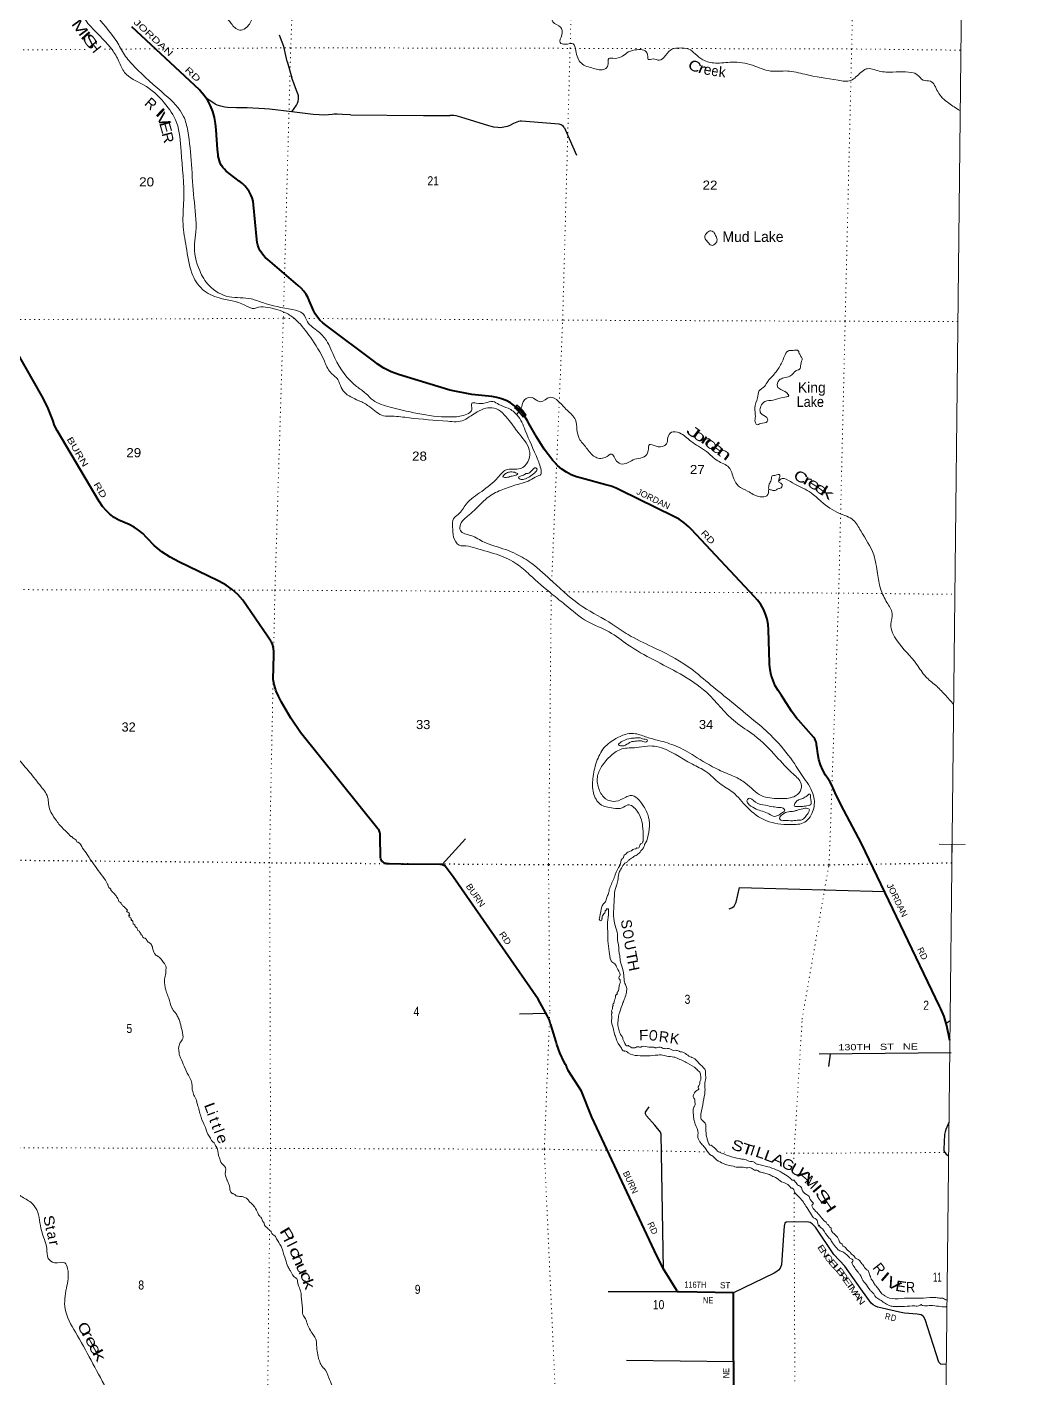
# Model space of a CAD drawing. Header units: feet. Extents: x -493433 to -244333, y 184684 to 373072.
# Drawn here: x -263888 to -244583, y 220608 to 246588 of the extents above; entities that cross this region are included whole.
import ezdxf
from ezdxf.enums import TextEntityAlignment as Align

# ---------------------------------------------------------------- set-up
doc = ezdxf.new("R2010")
doc.units = ezdxf.units.FT
doc.header["$LTSCALE"] = 60
doc.linetypes.add('DOTTED', pattern=[1.5, 0.3, -1.2])
for name, color, linetype, lineweight in [('26', 7, 'Continuous', 40), ('27', 7, 'Continuous', 13), ('29', 7, 'Continuous', 25), ('30', 7, 'Continuous', 13), ('39', 7, 'Continuous', 13), ('4', 7, 'Continuous', 13), ('41', 7, 'Continuous', 13), ('6', 7, 'DOTTED', 25), ('61', 7, 'Continuous', 13), ('7', 7, 'DOTTED', 13)]:
    doc.layers.add(name, color=color, linetype=linetype, lineweight=lineweight)

msp = doc.modelspace()

# ---------------------------------------------------------------- linework, layer by layer
at = {"layer": '26'}
msp.add_line((-255398.61, 229850.59), (-255398.6, 229850.59), dxfattribs=at)
for points in [[(-254492.89, 239288.87), (-254514.38, 239305.7), (-254592.6, 239358.86), (-254675.94, 239403.55), (-254763.5, 239439.29), (-254854.31, 239465.67), (-254947.39, 239482.42), (-255338.12, 239520.36), (-255761.17, 239604.71), (-256746.26, 239904.25), (-256888.84, 239959.54), (-257024.87, 240029.42), (-257152.84, 240113.14), (-257199.06, 240148.38), (-258143.58, 240855.5), (-258202.74, 240901.36), (-258256.78, 240953.14), (-258305.12, 241010.29), (-258347.21, 241072.18), (-258382.61, 241138.13), (-258401.54, 241182.07), (-258461.96, 241329.51), (-258483.96, 241378.65), (-258521.27, 241445.29), (-258565.34, 241507.67), (-258615.69, 241565.11), (-258671.76, 241616.96), (-259258.73, 242115.59), (-259302.11, 242152.04), (-259341.44, 242192.83), (-259376.29, 242237.5), (-259406.28, 242285.57), (-259431.09, 242336.51), (-259450.43, 242389.77), (-259464.1, 242444.75), (-259471.94, 242500.87), (-259472.21, 242504.04), (-259530.92, 243170.1), (-259542.23, 243236.18), (-259560.38, 243300.71), (-259585.18, 243362.99), (-259616.35, 243422.33), (-259653.56, 243478.1), (-259696.39, 243529.66), (-259744.37, 243576.47), (-259796.99, 243618.01), (-259808.3, 243625.83), (-260057.96, 243818.77), (-260092.16, 243851.88), (-260122.72, 243888.39), (-260149.29, 243927.89), (-260171.59, 243969.95), (-260189.36, 244014.11), (-260202.43, 244059.88), (-260210.64, 244106.77), (-260213.28, 244136.8), (-260224.13, 244230.8), (-260253.6, 244612.22), (-260261.79, 244730.23), (-260282.27, 244846.74), (-260314.82, 244960.46), (-260359.07, 245070.17), (-260414.55, 245174.64), (-260480.65, 245272.74), (-260556.64, 245363.4), (-260573.41, 245381.02), (-261871.11, 246588.94)], [(-257097.58, 230993.1), (-257099.42, 231045.93), (-257100.29, 231070.86), (-257104.89, 231095.93), (-257110.77, 231115.46), (-257118.93, 231134.92), (-257129.08, 231153.42), (-257141.11, 231170.76), (-258627.38, 233018.91), (-258814.31, 233293.99), (-258994.64, 233607.03), (-259055.86, 233719.63), (-259094.7, 233813.25), (-259105.07, 233838.29), (-259112.68, 233863.25), (-259137.73, 233945.37), (-259156.79, 234040.13), (-259142.57, 234512.5), (-259141.82, 234537.51), (-259141.67, 234562.5), (-259141.55, 234584), (-259146.14, 234630.26), (-259155.54, 234675.8), (-259169.65, 234720.1), (-259188.31, 234762.68), (-259197.1, 234779.3), (-259263.53, 234875.89), (-259738.5, 235566.57), (-259835.81, 235673.76), (-259943.79, 235770.18), (-260061.26, 235854.79), (-260186.92, 235926.65), (-260212.38, 235939.16), (-260968.8, 236305.4), (-261138.6, 236392.86), (-261298.34, 236497.59), (-261446.25, 236618.44), (-261453.09, 236624.69), (-261562.96, 236744.31), (-261588.27, 236773.82), (-261662, 236848.25), (-261743.1, 236914.57), (-261830.7, 236972.05), (-261923.82, 237020.05), (-262122.49, 237103), (-262211.18, 237157.11), (-262293.73, 237220.2), (-262369.24, 237291.57), (-262436.86, 237370.44), (-262495.88, 237455.95), (-262501.37, 237464.97), (-263309.14, 238828.71), (-263310.61, 238831.31), (-263357.81, 238926.63), (-263394.79, 239026.35), (-263415.69, 239088.91), (-263492.08, 239281.05), (-263600.82, 239496.81), (-264081.84, 240339.45)], [(-247845.04, 230888.59), (-248180.98, 231529.24), (-248326.8, 231812.95), (-248386.46, 231948.72), (-248390.91, 231961.02), (-248417.32, 232021.8), (-248449.94, 232079.49), (-248488.41, 232133.45), (-248533.33, 232199.59), (-248586.73, 232295.87), (-248629.76, 232397.2), (-248661.97, 232502.48), (-248683, 232610.55), (-248697.33, 232714.28), (-248704.45, 232784.15), (-248707.04, 232809.12), (-248712.22, 232833.67), (-248719.94, 232857.55), (-248730.12, 232880.49), (-248742.64, 232902.24), (-248757.36, 232922.57), (-248757.98, 232923.33), (-249051.69, 233255.23), (-249083.86, 233293.46), (-249185.33, 233432.08), (-249380.21, 233734.34), (-249445.42, 233827.95), (-249499.32, 233921.58), (-249543.13, 234020.33), (-249576.38, 234123.12), (-249598.7, 234228.82), (-249609.86, 234336.27), (-249610.83, 234361.26), (-249627.63, 234997.34), (-249637.42, 235099.37), (-249657.82, 235199.82), (-249688.6, 235297.59), (-249729.44, 235391.6), (-249779.88, 235480.82), (-249839.37, 235564.29), (-249896.6, 235630.05), (-251111.59, 236927.14), (-251162.97, 236978.82), (-251252.84, 237055.06), (-251350.18, 237121.5), (-251453.94, 237177.39), (-252481.82, 237683.57), (-252558.4, 237721.35), (-252657.36, 237759.01), (-252759.72, 237786.12), (-253223.41, 237909), (-253325.35, 237938.12), (-253423.68, 237977.73), (-253517.33, 238027.41), (-253605.28, 238086.6), (-253686.56, 238154.66), (-253760.28, 238230.85), (-253777.37, 238250.99), (-253944.21, 238469.2), (-254090.84, 238708.79), (-254237.54, 238966.3), (-254251.73, 238991.21), (-254267.63, 239016.3), (-254319.83, 239102.74), (-254362.44, 239159.77), (-254400.63, 239205.17), (-254432.17, 239239.5), (-254492.89, 239288.87)], [(-250290.79, 217028.83), (-250303.14, 222243.76), (-251356.65, 222262.72), (-251377.67, 222263.1), (-251393.28, 222288.17), (-251656.12, 222710.44), (-251823.72, 223052.96), (-253029.36, 225624.02), (-253225.32, 226121.75), (-253479.52, 226522.67), (-253481.69, 226527.42), (-253493.04, 226552.21), (-253505.14, 226577.42), (-253510.8, 226589.2), (-253523.47, 226615.6), (-253536.69, 226639.2), (-253561.52, 226683.54), (-253644.26, 226860.99), (-253698.94, 227019.81), (-253708.29, 227044.81), (-253716.35, 227069.81), (-253818.67, 227407.87), (-253826.19, 227432.69), (-253833.41, 227457.87), (-253843.57, 227491), (-253853.56, 227514.47), (-253864.19, 227539.43), (-253877.87, 227564.47), (-254057.39, 227892.91), (-255694.32, 230246.03), (-255828.18, 230422.34), (-255847.18, 230447.36), (-255872.16, 230464.87), (-255885.76, 230471.75), (-255900.89, 230477.5), (-255916.53, 230481.63), (-255932.52, 230484.11), (-255948.68, 230484.9), (-256697.05, 230487.63), (-256921.91, 230493.04), (-256946.91, 230493.64), (-256971.91, 230496.23), (-256976.02, 230496.72), (-256990.69, 230500.07), (-257004.93, 230504.93), (-257018.58, 230511.25), (-257031.5, 230518.96), (-257043.53, 230527.98), (-257054.56, 230538.21), (-257064.46, 230549.54), (-257073.13, 230561.84), (-257080.45, 230574.98), (-257086.37, 230588.81), (-257087.65, 230592.95), (-257093.71, 230617.91), (-257093.96, 230642.95), (-257097.58, 230993.1)], [(-246142.46, 227096.95), (-246198.3, 227379.31), (-246254.3, 227560.39), (-246318.21, 227709.61), (-246328.88, 227734.53), (-246340.94, 227759.61), (-247845.04, 230888.59)]]:
    msp.add_lwpolyline(points, dxfattribs=at)
at = {"layer": '29'}
for p, q in [((-258886.71, 245925.27), (-258796.16, 245608.48)), ((-255908.11, 230480.32), (-255458.32, 230974.32)), ((-253905.11, 227614.31), (-254420.93, 227606.11)), ((-246138.44, 227475.56), (-246212.09, 227423.89)), ((-246117.82, 226862.14), (-248656.61, 226833.04)), ((-248444.86, 226835.47), (-248479.29, 226596.02)), ((-251356.65, 222262.72), (-252711.06, 222267.61)), ((-250300, 220918.69), (-252360.21, 220944.69))]:
    msp.add_line(p, q, dxfattribs=at)
for points in [[(-258886.71, 245925.27), (-258952.64, 246214.24), (-258980.82, 246298.83), (-259035.02, 246433.31)], [(-258793.15, 244959.25), (-258706.59, 245087.44), (-258686, 245123.23), (-258672.99, 245162.27), (-258668.65, 245203.48), (-258670.82, 245263.13), (-258679.49, 245301.09), (-258705.51, 245366.16), (-258796.16, 245608.48)], [(-258793.15, 244959.25), (-259225.79, 245010.43), (-259323.35, 245014.77), (-259652.86, 245036.46), (-259730.9, 245036.46), (-259860.97, 245034.29), (-260032.23, 245038.63), (-260086.43, 245047.3), (-260160.14, 245064.66), (-260231.67, 245086.35), (-260270.7, 245103.7), (-260450.63, 245229.5)], [(-257670.94, 244899.81), (-257818.86, 244908.5), (-257922.92, 244912.84), (-257979.28, 244910.67), (-258020.47, 244904.16), (-258161.38, 244895.48), (-258267.61, 244897.65), (-258384.67, 244906.33), (-258793.15, 244959.25)], [(-257670.94, 244899.81), (-256262.21, 244889.32), (-255755.43, 244888.93)], [(-253554.04, 244648.48), (-253575.3, 244677.51), (-253598.07, 244695.95), (-253618.66, 244707.88), (-253658.77, 244719.81), (-254382.83, 244780.54), (-254405.59, 244780.54), (-254437.02, 244771.87), (-254536.74, 244730.66), (-254619.13, 244689.44), (-254658.14, 244674.26), (-254716.68, 244660.16), (-254786.05, 244652.57), (-254838.08, 244653.65), (-254909.61, 244663.42), (-255009.34, 244689.45), (-255549.13, 244856.46), (-255635.84, 244880.32), (-255678.12, 244885.73), (-255755.43, 244888.93)], [(-253554.04, 244648.48), (-253531.46, 244603.53), (-253322.11, 244125.46)], [(-250385.84, 229626.87), (-250337.56, 229650.71), (-250288.02, 229679.79), (-250250.64, 229761.39), (-250185.73, 230039.22), (-247399.73, 229962.21)], [(-251650.9, 222702.05), (-251692.76, 225294.81), (-251705.52, 225333.48), (-251816.28, 225468.01), (-251973.3, 225648.68), (-251993.03, 225686.13), (-251993.03, 225721.7), (-251928.12, 225822.31)], [(-246160.68, 225519.36), (-246220.67, 225385.71), (-246236.47, 225340.26), (-246245.08, 225292.79), (-246260.18, 225010.2), (-246256.23, 224974.63), (-246241.91, 224942.16), (-246214.74, 224909.41), (-246166.96, 224878.71)], [(-246209.16, 220865.1), (-246319.18, 220874.7), (-246354.98, 220915.16), (-246617.68, 221734.14), (-246647.35, 221788.72), (-246667.11, 221804.53), (-246694.77, 221820.34), (-246770.29, 221832.16), (-247014.8, 221855.91), (-247110.74, 221870.75), (-247528.42, 221966.59), (-247575.83, 221986.36), (-247620.7, 222012.58), (-247658.8, 222045.65), (-247855.58, 222324.65), (-248161.97, 222758.6), (-248371.24, 222981.35), (-248728.13, 223507.79), (-248792.74, 223575.35), (-248828.3, 223599.07), (-248892.77, 223609.79), (-249291.06, 223605.74), (-249318.22, 223583.26), (-249330.7, 223526.9), (-249341.84, 223353.44), (-249383.05, 222784.63), (-249409.09, 222717.61), (-249436.75, 222682.03), (-249468.35, 222658.32), (-249524.35, 222622.61), (-250303.14, 222243.76)]]:
    msp.add_lwpolyline(points, dxfattribs=at)
at = {"layer": '39'}
msp.add_line((-254471.73, 239135.19), (-254391.87, 239251.81), dxfattribs=at)
for points in [[(-254075.81, 254414.61), (-254080.83, 254240.78), (-254170.11, 254166.4), (-254372.1, 254159.27), (-254521.65, 254139.76), (-254584.73, 254055.15), (-254551.43, 253873.06), (-254586.69, 253709.48), (-254741.02, 253558.59), (-254953.82, 253426.17), (-255193.23, 253229.19), (-255437.19, 252941.26), (-255602.09, 252707.54), (-255611.05, 252551.93), (-255603.62, 252436.66), (-255692.72, 252394.63), (-255951.96, 252262.43), (-256181.25, 252069.45), (-256446.3, 251981.75), (-256623.78, 252023.02), (-256682.09, 252067.77), (-256781.32, 252019.72), (-256911.34, 251882.87), (-256956.73, 251713.27), (-256999.7, 251614.42), (-257165.53, 251572.75), (-257531.6, 251477.44), (-258029.5, 251281.68), (-258315.39, 251078.86), (-258413.19, 250925.68), (-258371.95, 250719.29), (-258062.75, 250400.45), (-257811.19, 250245.62), (-257714.5, 250200.69), (-257667.04, 250022.57), (-257702.73, 249782.18), (-257914.16, 249534.53), (-258016.28, 249330.83), (-257968.78, 249160.8), (-258008.04, 249003.31), (-258172.33, 248876.72), (-258423.4, 248760.66), (-258750.87, 248705.6), (-258842.28, 248611.02), (-258918.7, 248310.17), (-258940.88, 247958.53), (-258835.85, 247604.26), (-258585.4, 247253.35), (-258540, 247067.16), (-258599.72, 246863.27), (-258773.69, 246811.53), (-258926.88, 246862.79), (-259063.38, 247008.98), (-259188.06, 247102.56), (-259347.96, 247038.63), (-259463.57, 246950.22), (-259551.43, 246768.7), (-259663.55, 246583.25), (-259772.91, 246529.18), (-259871.69, 246559.97), (-260008.13, 246716.27), (-260164.94, 246842.35), (-260467.31, 247298.62), (-260831.44, 247902.76), (-260911.73, 247990.06), (-261041.12, 247964.39), (-261196.22, 248035.88), (-261344.64, 248216.5), (-261829.37, 248922.28), (-262088.8, 249113.53), (-262210.22, 249069.63), (-262366.37, 248953.12), (-262520.31, 248872.98), (-262649.2, 248936.26), (-262791.89, 249058.22), (-262789.1, 249195.67), (-262612.64, 249330.28), (-262338.52, 249593.81), (-262014.38, 249774.22), (-261971.2, 249911.48), (-262030.89, 250069.44), (-262250.13, 250226.14), (-262602.79, 250359.2), (-262751.7, 250452.9), (-262817.5, 250602.8), (-262928.63, 250949.01), (-262912.44, 251312.81), (-262842.81, 251484.31), (-262878.21, 251652.27), (-263086.9, 251889.77), (-263430.6, 252178.45), (-263545.63, 252193.14), (-263584.22, 252152.9), (-263562.68, 252033.52), (-263535.47, 251845.39), (-263552.23, 251738.33), (-263635.5, 251655.84)], [(-264288.88, 252632.46), (-264456.81, 252838.27), (-264577.8, 252869.17), (-264675.73, 252693.75), (-264846.39, 252512.62), (-264996.42, 252408.21), (-265236.49, 252451.79), (-265456.45, 252481.13), (-265595.93, 252457.53), (-266351.67, 252736.03), (-266902.43, 252833.64), (-267239.69, 252833.21), (-267424.34, 252678.42), (-267514.85, 252385.72), (-267513.71, 252230.06), (-267459.62, 252152.99), (-267336.15, 251845.13), (-267057.17, 251538.56), (-266890.75, 251327.54), (-266573.27, 251045.04), (-265986.9, 250456.03), (-265129.41, 249600.92), (-264394.24, 248900.02), (-263883.41, 248525.64), (-263336.79, 248050.02), (-263186.49, 247845.14), (-263010.65, 247512.78), (-262604.38, 246859.92), (-262163.21, 246307.98), (-262013.19, 246054.58), (-261822.63, 245825.25), (-261235.98, 245286.77), (-260876.87, 244866.62), (-260797.65, 244589.3), (-260679.76, 243294.95), (-260643.02, 242647.89), (-260668.57, 242415.53), (-260568.47, 241903.61), (-260388.34, 241615.7), (-260001.81, 241401.62), (-259575.94, 241359.18), (-259358.24, 241287.39), (-258781.42, 241153.27), (-258579.94, 241071.46), (-258493.97, 240917.42), (-258289.03, 240732.49), (-258132.47, 240561.94), (-257970.83, 240219.54), (-257549.79, 239677.8), (-257370.85, 239537.47), (-257234.24, 239411.49), (-256903.79, 239278.53), (-255697.2, 239090.9), (-255430.34, 239142.2), (-255334.9, 239234.74), (-255336.26, 239352), (-255249.4, 239355.63), (-255073.68, 239358.84), (-254932.16, 239386.48), (-254813.34, 239329.31), (-254636.04, 239255.7), (-254463.1, 239125.51), (-254309.26, 238831.66), (-254072.06, 238278.66), (-254000.77, 238029.67), (-254007.09, 237983.21), (-254045.57, 237963.17), (-254181.29, 237891.04), (-254488.87, 237781.31), (-254774.18, 237681.57), (-255039.57, 237533.23), (-255175.6, 237404.5), (-255417.18, 237181.25), (-255553.35, 237028.25), (-255554.05, 236904.94), (-255354.66, 236808.99), (-255098.91, 236680.42), (-254895.36, 236606.69), (-254480.22, 236453.11), (-254182.36, 236271.79), (-253776.43, 235916.11), (-253197.52, 235438.31), (-252633.95, 235104.12), (-252326.11, 234902.54), (-251866.99, 234667.89), (-251174.44, 234286.6), (-250786.45, 233973.45), (-250386.41, 233648.11), (-249956.25, 233292.32)], [(-257964.38, 249451.8), (-257677.63, 249577.89), (-257497.94, 249570.97), (-257305.65, 249648.91), (-257136.69, 249886.65), (-256913.91, 249998.81), (-256697.95, 249975.55), (-256344.3, 250018.35), (-256017.32, 249986.49), (-255770.17, 249767), (-255759.17, 249568.83), (-255806.52, 249409.36), (-255714.11, 249324.01), (-255520.59, 249260.43), (-255384.05, 249122.32), (-255282.51, 248865.11), (-255196.67, 248688.83), (-255084.53, 248520.51), (-255023.42, 248255.4), (-254872.8, 248107.12), (-254835.8, 247864.36), (-254746.39, 247641.61), (-254665.88, 247556.29), (-254507.68, 247319.02), (-254356.82, 247213.19), (-254208.23, 247062.89), (-254108.25, 246886.55), (-253936.77, 246855.41), (-253829.91, 246824.59), (-253776.15, 246688.89), (-253629.3, 246587.12), (-253601.86, 246439.42), (-253637.05, 246287.97), (-253540.3, 246255.17), (-253384.73, 246266.56), (-253337.02, 246132.92), (-253229.34, 245889.82), (-252995.64, 245791.69), (-252781.65, 245778.55), (-252718.64, 245849), (-252697.7, 245982.33), (-252620.93, 245986.01), (-252436.93, 246027.59), (-252325.4, 246107.93), (-252159.56, 246151.62), (-252028.35, 246140.89), (-251954.11, 246055.64), (-251946.55, 245964.63), (-251845.51, 245976.28), (-251734.6, 245947.46), (-251608.86, 246041.88), (-251478.9, 246166.6), (-251345.52, 246184.17), (-251163.87, 246165.11), (-251041.2, 246073.57), (-250890.39, 245957.63), (-250652.45, 245893.84), (-250333.27, 245912.55), (-249939.81, 245852.07), (-249591.07, 245741.26), (-249267.94, 245741.75), (-248933.06, 245679.53), (-248291.52, 245563.29), (-248045.15, 245562.13), (-247856.47, 245714.88), (-247753.11, 245781.1), (-247502.91, 245741.51), (-247236.45, 245722.06), (-246996.12, 245724.97), (-246770.24, 245671.34), (-246653.69, 245567.7), (-246518.5, 245546.84), (-246376.25, 245346.04), (-246165.46, 245124.7), (-245949.9, 244980.68)], [(-252040.77, 230935.58), (-252046.25, 231177.54), (-252155.45, 231507.57), (-252336.52, 231629.71), (-252443.88, 231571.59), (-252617.57, 231568.37), (-252865.55, 231642.32), (-252995.59, 231859.23), (-253008.17, 232136.24), (-252935.68, 232455.31), (-252788.73, 232729.54), (-252563.58, 232904.35), (-252349.02, 232992.29), (-252189.45, 232997.6), (-251967.68, 232929.84), (-251743.87, 232868.14), (-251407.23, 232759.41), (-251058.92, 232571.79), (-250587.88, 232302.72), (-250287.7, 232173.95), (-250070.32, 232045.56), (-249770.76, 231807.63), (-249421.71, 231751.4), (-249144.84, 231786.48), (-249021.07, 231889), (-249004.08, 232036.49), (-249150.48, 232219.12), (-249481.76, 232560.3), (-249903.56, 232966.6), (-250263.6, 233223.01), (-250825.83, 233793.72), (-251328.7, 234147.84), (-252333.26, 234708.5), (-252693.36, 234954.81), (-253110.26, 235154.89), (-253544.62, 235482.4), (-253787.87, 235677.62), (-254223.97, 236055.68), (-254467.17, 236261.01), (-254807.51, 236428.38), (-255259.1, 236565.95), (-255450.71, 236609.31), (-255575.84, 236622.03), (-255686.02, 236780.23), (-255705.12, 236974.39), (-255688.07, 237131.98), (-255598.75, 237214.45), (-255442.13, 237411.82), (-255145.9, 237657.05), (-254833.38, 237926.46), (-254677.07, 238069.25), (-254557.82, 238086.88), (-254392.16, 238098.23), (-254258.14, 238229), (-254222.8, 238406.73), (-254416.71, 238757.37), (-254617.17, 239021.11), (-254902.59, 239258.98), (-255068.21, 239255.72), (-255230.15, 239187.75), (-255349.72, 239113.52), (-255487.53, 239027.24), (-255798.65, 239006.47), (-256541.45, 239072.65), (-256868.44, 239102.49), (-257031.97, 239111.35), (-257295.55, 239282.4), (-257474.69, 239388.37), (-257760.59, 239541.33), (-257846.78, 239656.97), (-257910.55, 239806.86), (-258055.15, 239949.05), (-258171.06, 240165.9), (-258439.09, 240622.01), (-258703.84, 240944.69), (-258886.87, 241076.95), (-259255.76, 241195.94), (-259437.5, 241198.82), (-259516.39, 241174.93), (-259697.79, 241238.46), (-260195.81, 241378.27), (-260513.96, 241543.52), (-260720.2, 241855.81), (-260826.41, 242359.67), (-260888.54, 242800.66), (-260873.85, 243255.44), (-260927.09, 244197.73), (-261012.81, 244754.06), (-261248.98, 245131.18), (-261648.9, 245476.73), (-262011.08, 245712.93), (-262122.95, 245927.74), (-262252.95, 246152.75), (-262385.35, 246309.03), (-262556, 246487.73), (-262736.64, 246684.67), (-262918.46, 247031.21)], [(-250773.7, 242663.99), (-250838.7, 242597.58), (-250855.18, 242539.04), (-250801.1, 242459.94), (-250748.93, 242401.07), (-250706.6, 242386.72), (-250655.92, 242420.85), (-250621.3, 242471.22), (-250625.06, 242521.78), (-250656.93, 242598.75), (-250695.01, 242651.49), (-250737.34, 242665.84), (-250773.7, 242663.99)], [(-249086.22, 240375.73), (-249179.16, 240368.08), (-249247.85, 240362.34), (-249327.27, 240245.47), (-249427.38, 240041.76), (-249553.53, 239874.57), (-249642.96, 239773.92), (-249708.13, 239677.19), (-249813.65, 239586.72), (-249840.63, 239457.47), (-249896.26, 239263.66), (-249883.04, 239099.85), (-249887.68, 238994.76), (-249857.68, 238942.05), (-249780.82, 238963.93), (-249653.39, 238999.72), (-249647.03, 239052.25), (-249751.59, 239133.6), (-249793.62, 239200.51), (-249776.91, 239297.46), (-249701.7, 239384.04), (-249539.98, 239413.6), (-249357.93, 239465.3), (-249242.63, 239499.12), (-249286.72, 239559.97), (-249395.43, 239619.11), (-249459.74, 239676.02), (-249424.72, 239797.14), (-249333.61, 239839.17), (-249222.35, 239870.99), (-249145.24, 239937.33), (-249096.52, 239981.58), (-249031.76, 240005.53), (-249011.04, 240098.42), (-248986.16, 240213.53), (-249014.13, 240266.23), (-249044.07, 240329.04), (-249060.03, 240363.48), (-249086.22, 240375.73)], [(-254391.87, 239251.81), (-254385.57, 239264.63), (-254350.59, 239379.69), (-254206.7, 239469.98), (-254091.92, 239410.82), (-254019.38, 239382.17), (-253831.08, 239468.21), (-253671.98, 239390.64), (-253503.31, 239220.03), (-253342.8, 239033.3), (-253313.56, 238847.18), (-253270.11, 238675.14), (-253133.78, 238498.62), (-252975.21, 238326.04), (-252771.33, 238310.93), (-252645.76, 238375.03), (-252551.6, 238241.16), (-252444.89, 238184.06), (-252293.16, 238231.86), (-252167.65, 238285.85), (-252024.07, 238319.53), (-251944.65, 238436.41), (-251919.73, 238557.58), (-251790.65, 238528.67), (-251639.17, 238532), (-251594.52, 238570.2), (-251565.55, 238693.38), (-251498.34, 238794.14), (-251342.9, 238783.3), (-251123.68, 238624.58), (-250823.9, 238425.06), (-250606.81, 238246.14), (-250393.45, 238119.79), (-250295.73, 237901.01), (-250205.65, 237761.1), (-250032.51, 237665.27), (-249923.83, 237600.06), (-249744.37, 237550.7), (-249659.42, 237574.56), (-249626.41, 237697.72)], [(-254467.38, 238009.64), (-254568.23, 238032.35), (-254649.09, 238018.58), (-254722.07, 237968.39), (-254736.34, 237944.2), (-254677.88, 237925.73), (-254580.83, 237947.51), (-254483.76, 237971.31), (-254453.33, 237995.42), (-254467.38, 238009.64)], [(-254295.79, 237998.72), (-254360.62, 237962.64), (-254437.58, 237922.57), (-254403.42, 237892.09), (-254328.72, 237889.71), (-254225.44, 237939.76), (-254126.05, 238016.11), (-254081.25, 238082.61), (-254101.28, 238111.01), (-254220.94, 238020.6), (-254295.79, 237998.72)], [(-249626.41, 237697.72), (-249617.78, 237796.73), (-249576.92, 237879.42), (-249558.29, 237960.2), (-249505.75, 237966.01), (-249467.32, 237975.94), (-249422.86, 237981.79), (-249433.55, 237876.72), (-249433.76, 237840.34), (-249377.41, 237805.7), (-249389.97, 237726.92), (-249448.65, 237706.99), (-249505.37, 237674.91), (-249561.88, 237681.24), (-249626.41, 237697.72)], [(-249437.41, 237852.1), (-249368.76, 237906.74), (-249290.09, 237890.2), (-249127.03, 237798.46), (-248812.94, 237631.21), (-248622, 237468.59), (-248265.88, 237234.43), (-248002.05, 237105.83), (-247855.8, 236898.94), (-247607.98, 236438.88), (-247535.29, 236078.7), (-247474.36, 235783.27), (-247352.63, 235523.94), (-247252.87, 235309.19), (-247278.26, 235105.13), (-247158.9, 234785.16), (-246781.78, 234334.6), (-246605.43, 234093.21), (-246420.54, 233932.63), (-246237.8, 233749.83), (-246070.2, 233562.25)], [(-264528.13, 233065.93), (-264058.68, 232515.87), (-263840.01, 232258.11), (-263615.41, 231978.07), (-263483.43, 231747), (-263472.04, 231617.56), (-263356.31, 231370.39), (-263219.95, 231199.94), (-263079.63, 231062.69)], [(-249956.25, 233292.32), (-249644.74, 233024), (-249249.37, 232587.51), (-248944.94, 232139.31), (-248763.07, 231802.88), (-248770.67, 231530), (-248931.52, 231298.29), (-249212.5, 231249.07), (-249670.5, 231324.01), (-250042.64, 231584.52), (-250315.67, 231870.85), (-250573.19, 232043.89), (-250834.43, 232271.54), (-251094.16, 232410.23), (-251776.85, 232749.03), (-251958.55, 232759.99), (-252168.74, 232730.66), (-252447.57, 232705.7), (-252658.31, 232579.33), (-252839.25, 232365.9), (-252921.18, 232162.11), (-252888.19, 231925.44), (-252761.97, 231746.95), (-252566.36, 231697.51), (-252372.02, 231779.47), (-252291.07, 231809.41), (-252031.71, 231606.04), (-251938.01, 231391.31), (-251923.14, 231162.81), (-251970.52, 230934.71)], [(-252462.96, 232841.21), (-252319.24, 232901.18), (-252210.11, 232914.81), (-252121.22, 232920.46), (-252026.44, 232895.75), (-251959.95, 232869.16), (-251978.27, 232842.97), (-252073.1, 232859.59), (-252168.03, 232855.99), (-252283.24, 232838.34), (-252352.15, 232794.19), (-252473.49, 232764.44), (-252513.78, 232782.83), (-252462.96, 232841.21)], [(-249689.02, 231621.26), (-249543.77, 231594.3), (-249424.7, 231579.59), (-249348.04, 231565.07), (-249315.94, 231528.53), (-249362.66, 231480.24), (-249429.56, 231434.06), (-249510.49, 231408.16), (-249621.29, 231455.18), (-249867.15, 231547.31), (-249999.95, 231632.84), (-250043.97, 231705.82), (-250017.47, 231750.17), (-249882.54, 231682.82), (-249689.02, 231621.26)], [(-248971.36, 231751.3), (-248882.17, 231811.52), (-248831.53, 231837.56), (-248821.73, 231784.96), (-248812.12, 231700.01), (-248816.51, 231637.36), (-248865.08, 231619.4), (-248974.25, 231597.68), (-249081.28, 231598.18), (-249131.73, 231604.48), (-249113.17, 231673.13), (-249052.3, 231723.38), (-248971.36, 231751.3)], [(-249087.8, 231523), (-248972.42, 231553.74), (-248879.48, 231561.38), (-248849.28, 231545.07), (-248853.6, 231494.55), (-248914.65, 231411.96), (-248975.6, 231347.55), (-249048.37, 231335.77), (-249165.56, 231324.19), (-249333.17, 231327), (-249395.73, 231333.36), (-249415.72, 231369.85), (-249362.78, 231446.42), (-249245.36, 231498.42), (-249144.33, 231508.05), (-249087.8, 231523)], [(-265274.97, 231088.65), (-265231, 230644.95), (-265191, 230274.95), (-265218, 230089.95), (-265220, 229493.95), (-265306, 228909.95), (-265205, 228690.95), (-265149, 228465.95), (-265202, 228129.95), (-265421, 227959.95), (-265675, 227635.95), (-265701, 227282.95), (-265543, 227096.95), (-265196, 226786.95), (-265135, 226515.95), (-265020, 226400.95), (-264956, 226296.95), (-265009, 226087.95), (-265117, 225986.95), (-265107, 225875.95), (-265183, 225733.95), (-265206, 225572.95), (-265099, 225500.95), (-264993, 225349.95), (-264865, 225250.95), (-264751, 225224.95), (-264686, 225067.95), (-264599, 224717.95), (-264405, 224520.95), (-264202, 224422.95), (-264149, 224377.95), (-264127, 224257.95), (-264007, 224106.95), (-263811, 223980.95), (-263701, 223839.95), (-263611, 223440.95), (-263509, 223097.95), (-263480, 222907.95), (-263359, 222821.95), (-263159, 222819.95), (-263107, 222714.95), (-263131, 222331.95), (-263156, 221936.95), (-262955, 221485.95), (-262370, 220415.95), (-262059.64, 219755.99), (-261877, 219323.95), (-261764, 219249.95), (-261486, 219236.95), (-261406, 219138.95), (-261417, 218939.95), (-261306, 218731.95), (-261274, 218501.95), (-261215, 218213.95), (-261003, 218091.95), (-260899, 217912.95), (-260940, 217773.95), (-260975, 217566.95), (-260890, 217478.95), (-260786, 217498.95), (-260704, 217392.95), (-260558, 217343.95), (-260519, 217205.95), (-260556, 216994.95), (-260476, 216880.95), (-260221, 216664.95), (-259933, 216651.95), (-259661, 216647.95), (-259539, 216517.95), (-259363, 216414.95), (-259116, 216178.95), (-258939, 215890.95), (-258782, 215710.95), (-258698, 215564.95), (-258557, 215356.95), (-258412, 215275.95), (-258212, 215295.95), (-258053, 215218.95), (-258021, 214982.95), (-258012, 214772.95), (-258071, 214595.95), (-257978, 214440.95), (-257710, 214426.95), (-257609, 214467.95), (-257555, 214490.95), (-257337, 214843.95), (-257078, 214976.95), (-256775, 215148.95), (-256507, 215297.95), (-256127, 215355.95), (-255728, 215298.95), (-255480, 215191.95), (-255196.97, 215173.41)], [(-263079.63, 231062.69), (-263032.94, 231018.5), (-263016.81, 231014.48), (-263012.77, 231004.41), (-262952.25, 230960.11), (-262938.12, 230933.92), (-262913.91, 230911.77), (-262899.78, 230905.73), (-262819.05, 230796.95), (-262730.23, 230678.09), (-262681.77, 230593.47), (-262647.46, 230551.17), (-262548.55, 230404.1), (-262431.48, 230251), (-262338.61, 230101.91), (-262334.57, 230091.84), (-262300.23, 230027.35), (-262288.13, 230023.33), (-262274, 229991.1), (-262241.7, 229952.83), (-262177.12, 229878.29), (-262136.75, 229809.8), (-262112.51, 229761.43), (-262078.22, 229739.29), (-262072.15, 229715.1), (-262047.94, 229699), (-262037.85, 229676.84), (-262021.71, 229672.81), (-262007.59, 229652.67), (-261961.16, 229592.24), (-261973.24, 229582.15), (-261949.04, 229566.04), (-261922.79, 229521.72), (-261930.85, 229513.65), (-261908.66, 229503.59), (-261926.81, 229501.56), (-261908.67, 229505.6), (-261926.81, 229505.59), (-261914.68, 229469.31), (-261884.42, 229443.13), (-261890.45, 229431.03), (-261878.35, 229422.98), (-261870.29, 229422.99), (-261884.4, 229424.99), (-261880.35, 229400.81), (-261874.31, 229406.86), (-261854.13, 229390.75), (-261850.08, 229362.53), (-261825.85, 229326.27), (-261811.73, 229322.25), (-261815.75, 229312.17), (-261793.55, 229275.91), (-261779.43, 229263.82), (-261743.08, 229205.4), (-261726.95, 229199.36), (-261720.88, 229173.16), (-261702.72, 229159.07), (-261702.72, 229148.99), (-261694.65, 229148.99), (-261698.67, 229138.91), (-261676.48, 229120.79), (-261674.46, 229114.74), (-261632.08, 229068.42), (-261617.97, 229064.4), (-261573.56, 229005.97), (-261509.01, 228955.63), (-261472.65, 228875.04), (-261448.38, 228794.43), (-261416.08, 228746.08), (-261385.83, 228723.93), (-261371.71, 228717.89), (-261264.76, 228601.06), (-261230.44, 228550.7), (-261216.25, 228457.99), (-261220.26, 228433.8), (-261218.23, 228421.7), (-261240.29, 228304.78), (-261242.26, 228248.34), (-261238.14, 228153.6), (-261217.9, 228070.97), (-261185.56, 227968.2), (-261159.3, 227911.78), (-261106.71, 227726.38), (-261092.58, 227704.22), (-261021.94, 227611.56), (-260979.54, 227532.98), (-260933.04, 227397.97), (-260918.87, 227329.45), (-260888.48, 227164.18), (-260904.55, 227107.74), (-260930.73, 227073.45), (-260962.91, 227002.88), (-260972.94, 226936.35), (-260968.88, 226912.17), (-260960.74, 226829.53), (-260938.51, 226765.05), (-260863.77, 226603.85)], [(-252052.16, 230913.83), (-252060.21, 230893.68), (-252088.42, 230879.54), (-252102.5, 230851.32), (-252164.96, 230800.87), (-252171.01, 230804.9), (-252168.99, 230798.86), (-252241.53, 230772.6), (-252249.59, 230756.47), (-252291.9, 230736.28), (-252370.49, 230689.87), (-252420.82, 230621.3), (-252422.83, 230609.2), (-252442.98, 230593.06), (-252489.22, 230460), (-252497.28, 230447.89), (-252551.62, 230349.08), (-252575.77, 230286.59), (-252664.28, 230078.91), (-252684.4, 230030.51), (-252708.5, 229923.66), (-252738.68, 229849.06), (-252766.83, 229766.39), (-252819.19, 229705.88), (-252833.26, 229671.61), (-252875.44, 229478.08), (-252883.46, 229433.73), (-252879.41, 229413.57), (-252853.2, 229401.5), (-252837.08, 229415.61), (-252833.07, 229441.82), (-252831.06, 229451.9), (-252798.88, 229532.55), (-252770.69, 229576.92), (-252768.69, 229597.08), (-252754.59, 229601.12), (-252750.57, 229615.23), (-252750.56, 229603.14), (-252744.53, 229621.28), (-252732.44, 229633.38), (-252732.44, 229623.31), (-252730.43, 229631.37), (-252730.42, 229623.31), (-252716.31, 229627.35), (-252706.22, 229611.23), (-252708.2, 229568.9), (-252708.19, 229560.83), (-252724.16, 229375.38), (-252721.99, 229200.01), (-252717.79, 229012.56), (-252693.44, 228811.01), (-252654.98, 228631.65), (-252642.87, 228613.51), (-252604.54, 228585.32), (-252552.07, 228512.8), (-252527.83, 228464.43), (-252497.48, 228329.4), (-252503.52, 228323.35), (-252491.39, 228272.97), (-252483.32, 228266.93), (-252480.28, 228248.77)], [(-251970.52, 230934.71), (-252011.8, 230865.48), (-252033.93, 230805), (-252066.15, 230762.64), (-252136.63, 230686), (-252221.26, 230633.53), (-252303.86, 230577.03), (-252330.06, 230556.86), (-252340.12, 230536.69), (-252368.32, 230520.55), (-252444.86, 230437.85), (-252495.18, 230345.1), (-252509.25, 230306.79), (-252527.28, 230171.72), (-252555.42, 230072.94), (-252561.46, 230058.81), (-252595.52, 229820.94), (-252609.42, 229575.01), (-252611.37, 229492.37), (-252576.94, 229308.97), (-252536.48, 229139.68), (-252534.43, 229095.33), (-252524.23, 228964.32), (-252512.1, 228922), (-252507.98, 228815.18), (-252491.78, 228730.53), (-252477.55, 228603.56), (-252451.28, 228526.97), (-252414.85, 228349.62), (-252398.61, 228220.63), (-252390.52, 228192.42), (-252360.22, 228119.87), (-252362.16, 228027.15), (-252394.31, 227912.24), (-252430.52, 227819.49), (-252490.85, 227648.12), (-252502.92, 227615.85), (-252518.95, 227513.05), (-252526.91, 227388.07), (-252502.64, 227285.29), (-252458.21, 227188.57), (-252438.02, 227162.38), (-252429.93, 227122.08), (-252407.71, 227071.7), (-252329.03, 226997.17), (-252322.98, 227001.21), (-252314.91, 226989.12), (-252288.69, 226979.06), (-252278.6, 226966.97), (-252240.29, 226956.92), (-252195.94, 226958.97), (-252135.49, 226979.17), (-252109.27, 226967.09), (-252062.92, 226981.24), (-251929.86, 226969.23), (-251853.27, 226971.31), (-251812.94, 226963.27), (-251800.83, 226955.22), (-251766.57, 226963.3), (-251665.77, 226953.29), (-251627.46, 226941.23), (-251528.68, 226939.28), (-251476.25, 226911.09), (-251417.79, 226909.12), (-251351.25, 226891.03), (-251331.08, 226882.99), (-251302.86, 226878.97), (-251111.26, 226774.29), (-251095.13, 226770.26), (-251010.42, 226709.86), (-250935.76, 226627.26), (-250842.94, 226514.46), (-250840.85, 226427.79), (-250834.77, 226401.58), (-250854.84, 226286.68), (-250852.75, 226193.97), (-250850.71, 226163.73), (-250874.73, 225974.24), (-250916.87, 225744.44), (-250932.88, 225609.38), (-250926.81, 225583.17), (-250912.69, 225569.08), (-250902.6, 225559), (-250848.14, 225508.65), (-250833.97, 225444.16), (-250835.93, 225387.72), (-250819.7, 225250.67)], [(-252052.16, 230913.83), (-252046.63, 230922.81), (-252040.74, 230933.53), (-252040.77, 230935.58)], [(-252526.36, 228037.62), (-252510.78, 228077.23), (-252506.18, 228112.87), (-252499.2, 228146.14), (-252486.34, 228193.69), (-252479.32, 228219.84), (-252481.56, 228246.17)], [(-252526.36, 228037.62), (-252541.55, 228000.82), (-252535.5, 227996.79), (-252553.63, 227982.68), (-252573.75, 227944.36), (-252571.71, 227918.16), (-252593.85, 227869.76), (-252597.85, 227833.48), (-252624.01, 227779.04), (-252615.94, 227768.96), (-252628.01, 227750.82), (-252632.02, 227718.56), (-252636.03, 227692.36)], [(-252636.03, 227692.36), (-252646.06, 227643.97), (-252633.96, 227631.89), (-252644.04, 227621.8), (-252650.05, 227593.58), (-252641.94, 227535.13), (-252647.95, 227496.83), (-252617.58, 227341.65), (-252591.27, 227218.71), (-252560.97, 227138.11), (-252558.95, 227128.03), (-252460.01, 226948.71), (-252405.54, 226894.32), (-252393.45, 226896.35), (-252328.91, 226860.11), (-252147.43, 226807.83), (-251951.9, 226801.92), (-251760.4, 226818.19), (-251635.41, 226812.22), (-251587.03, 226798.15), (-251449.93, 226780.1), (-251387.42, 226757.97), (-251185.75, 226661.36), (-251018.34, 226552.63), (-251010.28, 226544.58), (-250953.78, 226486.16), (-250933.56, 226407.57), (-250933.51, 226345.09), (-250943.57, 226324.92), (-250955.6, 226252.34), (-250975.69, 226175.74), (-250969.65, 226173.73), (-250985.76, 226151.54), (-251015.97, 226131.36), (-251062.3, 226076.91), (-251076.37, 226034.57), (-251074.32, 226000.31), (-251046.06, 225947.92), (-251050.08, 225937.85), (-251037.95, 225891.49), (-251056.04, 225835.04), (-251064.1, 225818.91), (-251080.14, 225730.21), (-251074.04, 225669.75), (-251065.91, 225581.06), (-251037.61, 225490.38), (-250985.04, 225311.02), (-250984.96, 225212.27), (-250956.7, 225163.91), (-250920.36, 225109.51), (-250855.81, 225043.04), (-250827.55, 225002.75), (-250724.65, 224887.93), (-250698.42, 224873.84), (-250694.39, 224863.76), (-250686.32, 224857.72), (-250645.97, 224815.42), (-250531.01, 224746.97), (-250468.49, 224716.78), (-250303.16, 224678.6), (-250200.34, 224660.53), (-250174.14, 224664.58), (-250057.22, 224650.55), (-250000.77, 224652.6), (-249954.4, 224642.55), (-249881.8, 224604.31), (-249869.71, 224606.33), (-249805.17, 224574.13), (-249732.59, 224556.03), (-249724.52, 224552), (-249633.79, 224527.89), (-249545.06, 224485.62), (-249496.66, 224463.48), (-249377.66, 224382.94), (-249226.41, 224296.37), (-249184.04, 224256.08), (-249171.95, 224256.09), (-249127.53, 224181.54), (-249052.88, 224098.96), (-248911.62, 223913.61), (-248824.83, 223776.62), (-248732.01, 223671.86), (-248723.95, 223669.86), (-248657.33, 223538.89), (-248655.31, 223544.93), (-248643.19, 223520.76), (-248616.97, 223496.58), (-248503.97, 223347.51), (-248447.47, 223283.04), (-248399.02, 223204.47), (-248322.34, 223107.78), (-248277.96, 223065.48), (-248199.32, 223031.27), (-248130.74, 222980.92), (-248072.24, 222922.51), (-248056.1, 222906.4), (-248023.84, 222892.31)], [(-260863.77, 226603.85), (-260784.99, 226428.56), (-260710.21, 226221), (-260706.1, 226134.34), (-260698.02, 226114.19), (-260689.91, 226065.82), (-260667.7, 226025.52), (-260609.09, 225866.33), (-260546.4, 225640.64), (-260542.35, 225626.53), (-260459.52, 225425.02), (-260386.8, 225259.8), (-260358.53, 225219.52), (-260354.49, 225197.35), (-260273.77, 225106.7), (-260263.66, 225074.46), (-260241.46, 225042.23), (-260205.03, 224889.07), (-260172.69, 224798.39), (-260160.56, 224758.08), (-260069.76, 224655.36), (-260073.64, 224494.11), (-260045.36, 224425.6), (-260041.31, 224413.51), (-260011.02, 224349.04), (-259992.81, 224286.56), (-259982.67, 224214.01), (-259944.32, 224157.6), (-259922.14, 224151.57), (-259869.69, 224113.31), (-259778.98, 224099.28), (-259684.2, 224071.13), (-259653.95, 224055.03), (-259609.55, 223996.61), (-259559.11, 223952.3), (-259508.67, 223891.88), (-259452.12, 223781.06), (-259411.74, 223716.59), (-259393.6, 223702.49), (-259335.03, 223595.72), (-259328.98, 223589.68), (-259326.96, 223575.57), (-259252.28, 223474.84), (-259211.94, 223440.61), (-259203.87, 223438.6), (-259193.76, 223410.39), (-259119.11, 223337.88), (-259088.83, 223285.51), (-259004.04, 223140.45), (-258977.77, 223071.93), (-258919.14, 222886.55), (-258870.64, 222751.54), (-258832.27, 222681.03), (-258824.2, 222668.94), (-258723.29, 222533.97), (-258713.2, 222529.94), (-258686.94, 222461.44), (-258618.19, 222229.7), (-258616.14, 222181.32), (-258593.75, 221947.53), (-258583.56, 221826.61), (-258533.09, 221746.02), (-258512.88, 221687.59), (-258405.85, 221472), (-258325.07, 221308.8), (-258323.03, 221274.55), (-258280.43, 220982.32), (-258250.12, 220895.68), (-258191.58, 220803), (-258183.5, 220794.95), (-258082.56, 220613.62), (-258023.97, 220466.53), (-257963.4, 220353.71), (-257935.13, 220295.28), (-257793.87, 220134.14), (-257781.76, 220109.96), (-257717.16, 220005.21), (-257648.56, 219940.76), (-257531.55, 219823.94), (-257497.27, 219805.83), (-257378.29, 219753.52), (-257346.02, 219727.34), (-257293.55, 219664.9), (-257287.48, 219642.73), (-257255.19, 219594.38), (-257239, 219527.88), (-257234.95, 219499.67), (-257204.57, 219336.44), (-257178.28, 219251.8), (-257164.12, 219183.29), (-257109.58, 219060.38), (-257034.85, 218895.16), (-256992.46, 218824.64), (-256919.77, 218689.67), (-256885.48, 218659.45), (-256847.16, 218639.33)], [(-250819.7, 225250.67), (-250803.51, 225184.17), (-250728.84, 225081.42), (-250722.79, 225083.44), (-250710.68, 225061.28), (-250694.54, 225051.22), (-250613.85, 224972.66), (-250504.95, 224924.36), (-250392.03, 224878.08), (-250186.37, 224825.82), (-250168.23, 224821.8), (-250061.37, 224801.71), (-250008.94, 224777.56), (-249896.03, 224751.44), (-249889.98, 224743.37), (-249841.57, 224717.21), (-249643.99, 224670.99), (-249333.44, 224534.13), (-249216.45, 224447.54), (-249159.98, 224411.3), (-249147.88, 224411.31), (-249115.61, 224383.11), (-249053.06, 224310.6), (-249014.74, 224290.46), (-248988.51, 224252.18), (-248986.48, 224240.09), (-248899.71, 224133.32), (-248841.2, 224078.94), (-248837.16, 224060.8), (-248782.67, 223990.3), (-248766.52, 223964.11), (-248774.58, 223958.06), (-248673.63, 223764.62), (-248594.94, 223665.91), (-248536.43, 223613.54), (-248524.34, 223605.49), (-248492.04, 223557.14), (-248475.91, 223549.08), (-248447.65, 223506.78), (-248445.63, 223506.78), (-248451.68, 223506.78), (-248443.62, 223504.76), (-248423.42, 223456.4), (-248374.98, 223383.88), (-248306.39, 223313.38), (-248278.13, 223265.02), (-248235.74, 223194.5), (-248213.55, 223180.41), (-248209.5, 223162.28), (-248167.15, 223130.05), (-248106.61, 223059.55), (-248058.21, 223023.29), (-248050.13, 223007.18), (-247983.56, 222950.79), (-247975.49, 222934.67), (-247884.72, 222872.24), (-247862.53, 222842.03), (-247850.42, 222819.86), (-247818.14, 222791.67), (-247797.95, 222755.4), (-247713.24, 222672.28)], [(-248023.84, 222892.31), (-248003.65, 222870.15), (-248023.78, 222835.87), (-248025.79, 222827.81), (-248013.67, 222793.56), (-247890.56, 222620.3), (-247872.41, 222598.14), (-247815.87, 222481.27), (-247773.5, 222432.93), (-247678.64, 222297.94), (-247632.25, 222253.63), (-247604, 222225.43), (-247577.76, 222179.09), (-247511.2, 222126.73), (-247335.74, 222015.99), (-247273.23, 221991.85), (-247188.56, 221981.83), (-247055.52, 221983.93), (-247017.22, 221983.96), (-246817.67, 221992.15), (-246712.85, 222008.34), (-246688.68, 222020.45), (-246688.67, 222010.38)], [(-247653.33, 222510.74), (-247640.51, 222497.52), (-247600.14, 222422.96), (-247557.76, 222370.59), (-247464.93, 222245.68), (-247428.62, 222211.44), (-247422.57, 222209.43), (-247390.3, 222187.28), (-247200.78, 222132.98), (-246952.84, 222143.23), (-246648.46, 222145.44), (-246412.63, 222153.66), (-246317.87, 222143.65), (-246297.72, 222143.66), (-246232.04, 222114.62)], [(-246688.67, 222008.36), (-246660.44, 222000.32), (-246541.51, 222000.4), (-246255.25, 221976.4), (-246198.92, 221975.03)], [(-246232.04, 222114.62), (-246227.14, 222113.47), (-246203.17, 222113.03), (-246197.35, 222113.68)]]:
    msp.add_spline(points, degree=3, dxfattribs=at)
at = {"layer": '4'}
for p, q in [((-246098.37, 231119.36), (-246103.52, 230619.39)), ((-245850.96, 230866.79), (-246350.93, 230871.95))]:
    msp.add_line(p, q, dxfattribs=at)
msp.add_lwpolyline([(-489136.84, 372822.34), (-458570.27, 372170.54), (-428002.84, 371560.78), (-397434.59, 370993.07), (-366865.58, 370467.41), (-336295.9, 369983.8), (-305725.57, 369542.24), (-275154.66, 369142.74), (-244583.22, 368785.28), (-246606.46, 184933.95), (-277430.78, 185294.37), (-308254.58, 185697.19), (-339077.78, 186142.4), (-369900.35, 186630.01), (-400722.22, 187160.02), (-431543.33, 187732.42), (-462363.63, 188347.22), (-493183.05, 189004.41)], close=True, dxfattribs=at)
msp.add_lwpolyline([(-489136.84, 372822.34), (-458570.27, 372170.54), (-428002.84, 371560.78), (-397434.59, 370993.07), (-366865.58, 370467.41), (-336295.9, 369983.8), (-305725.57, 369542.24), (-275154.66, 369142.74), (-244583.22, 368785.28), (-246606.46, 184933.95), (-277430.78, 185294.37), (-308254.58, 185697.19), (-339077.78, 186142.4), (-369900.35, 186630.01), (-400722.22, 187160.02), (-431543.33, 187732.42), (-462363.63, 188347.22), (-493183.05, 189004.41)], close=True, dxfattribs=at)
at = {"layer": '41'}
msp.add_spline([(-247713.24, 222672.28), (-247699.59, 222643.88), (-247689.48, 222603.04), (-247670.5, 222560.01), (-247663.76, 222531.31), (-247653.33, 222510.74)], degree=3, dxfattribs=at)
at = {"layer": '6'}
for p, q in [((-253861.36, 230473.49), (-259230.46, 230511.49)), ((-252482.36, 230472.84), (-253857.8, 230473.51)), ((-248471.53, 230470.83), (-252417.4, 230472.81)), ((-246104.92, 230508.4), (-248468.49, 230471.18))]:
    msp.add_line(p, q, dxfattribs=at)
msp.add_lwpolyline([(-259227.08, 230514.85), (-264631.13, 230563.7), (-267298.2, 230587.72)], dxfattribs=at)
at = {"layer": '61'}
for p, q in [((-254514.66, 239262.59), (-254466.38, 239319.98)), ((-254503.42, 239263.5), (-254465.43, 239308.66)), ((-254350.04, 239082.54), (-254322.89, 239101.6)), ((-254322.04, 239102.19), (-254288.65, 239125.63))]:
    msp.add_line(p, q, dxfattribs=at)
for points in [[(-254288.8, 239125.83), (-254350.56, 239206.05), (-254420.36, 239279.37), (-254466.56, 239320.36)], [(-254465.43, 239308.66), (-254425.92, 239273.61), (-254356.64, 239200.84), (-254300.08, 239127.37), (-254348.26, 239093.54)], [(-254350.12, 239082.84), (-254407.09, 239156.84), (-254471.48, 239224.47), (-254514.1, 239262.28)], [(-254348.26, 239093.54), (-254401.01, 239162.05), (-254465.92, 239230.23), (-254503.42, 239263.5)]]:
    msp.add_lwpolyline(points, dxfattribs=at)
at = {"layer": '7'}
for p, q in [((-262399.43, 246161.12), (-262245.91, 246162.32)), ((-253854.95, 230956.05), (-253808.12, 235694.87)), ((-259223.51, 230512.49), (-259218.24, 231017.58)), ((-253854.95, 230956.05), (-253861.35, 230471.11)), ((-248468.52, 230478.31), (-248448.61, 230895.34)), ((-259206.04, 225020.1), (-259222.32, 230511.31)), ((-253860.17, 230473.5), (-253836.57, 227633.63)), ((-248985.15, 227507.43), (-248469.68, 230471.18)), ((-253835.42, 227639.1), (-253941.57, 225003.23)), ((-249139.9, 224927.23), (-248983.13, 227509.44)), ((-264488.78, 225034.86), (-259209.61, 225023.64)), ((-259268.7, 219662.94), (-259206.06, 225023.65)), ((-259207.25, 225023.65), (-253945.15, 225005.59)), ((-253941.58, 225005.61), (-253700.62, 219666.36)), ((-253939.22, 225006.81), (-250789.11, 224956.22)), ((-250571.08, 224952.71), (-250479.6, 224951.24)), ((-249290.55, 224932.12), (-249118.07, 224929.34)), ((-249142.29, 224929.6), (-246166.17, 224943.31)), ((-249140.67, 224821.45), (-249141.1, 224929.6)), ((-249138.99, 224401.27), (-249139.24, 224463.42)), ((-249119.67, 219553.81), (-249138.18, 224196.82))]:
    msp.add_line(p, q, dxfattribs=at)
for points in [[(-247652.37, 276845.63), (-247677.44, 272756.17), (-247629.65, 267275.55), (-247672.62, 261813.55), (-247698.36, 256543.52), (-247911.22, 251395.66), (-248031.64, 246166.51), (-248156.14, 240929.29), (-248280.59, 235702.17), (-248448.61, 230895.34)], [(-253799.14, 235935.53), (-253588.44, 240950.87), (-253445.82, 246177.9), (-253290.98, 251423.07), (-253170.8, 256609.77), (-253151.94, 257496.28)], [(-258794.89, 246813.94), (-258817.6, 246189.1), (-258954.39, 241194.02)], [(-276673.05, 246498.45), (-274832.44, 246493.1), (-269468.9, 246095.83), (-264141.2, 246147.51), (-262767.27, 246158.25)], [(-262078.67, 246163.62), (-258817.6, 246189.1), (-253445.82, 246177.9), (-248031.64, 246166.51), (-245932.87, 246142.84)], [(-258747.39, 240984.93), (-258960.08, 240986.33), (-264202.82, 240960.53), (-269525.96, 241001.82), (-275030.7, 241068.22), (-276738.9, 241179.25)], [(-258956.69, 241109.98), (-258960.08, 240986.33), (-259120.89, 235757.36), (-259218.24, 231017.58)], [(-245990.32, 240922.63), (-248156.14, 240929.29), (-253588.44, 240950.87), (-258529.15, 240983.48)], [(-276805.88, 235769.53), (-275109.12, 235768.11), (-269762.17, 235651.91), (-264856.16, 235770.27), (-259120.89, 235757.36), (-253849.85, 235730.48)], [(-253558.27, 235729), (-248280.59, 235702.17), (-246048.03, 235677.68)]]:
    msp.add_lwpolyline(points, dxfattribs=at)

# ---------------------------------------------------------------- texts
at = {"layer": '27'}
for s, height, rotation, width, p in [('JORDAN      RD', 120, 317.052, 1.45, (-261848.56, 246665.93)), ('BURN      RD', 120, 300.639, 1.4, (-263129.38, 238662.57)), ('JORDAN', 120, 333.782, 1.05, (-252180.65, 237613.28)), ('RD', 120, 313.128, 1.3, (-250940.8, 236847.2)), ('BURN', 120.9, 304.824, 1.1, (-255457, 230063.44)), ('JORDAN', 120.9, 295.674, 1.05, (-247361.16, 230086.32)), ('RD', 120.9, 304.824, 1.15, (-254819.12, 229142.12)), ('RD', 120.9, 295.674, 1.05, (-246777.04, 228854.59)), ('RD', 120.9, 295.123, 1.05, (-251963.78, 223575.7)), ('116TH', 120.9, 358.969, 0.8, (-251248.56, 222344.41)), ('ST', 120.9, 358.969, 0.95, (-250562.47, 222333.13)), ('NE', 120.9, 358.969, 0.85, (-250891.89, 222044.63)), ('NE', 120.9, 90.136, 0.85, (-250386.12, 220603.92))]:
    msp.add_text(s, height=height, rotation=rotation, dxfattribs=dict(at, width=width)).set_placement(p)
msp.add_text('BURN', height=120.9, rotation=295.123, dxfattribs=at).set_placement((-252434.78, 224553.52))
at = {"layer": '30', "width": 1.3}
msp.add_text('130TH   ST   NE', height=120, rotation=0.657, dxfattribs=at).set_placement((-248286.81, 226907.28))
at = {"layer": '30'}
for s, rotation, width, p in [('E', 304.135, 1.45, (-248654.45, 223060.51)), ('N', 304.135, 1.35, (-248593.75, 222970.95)), ('G', 304.135, 1.25, (-248521.63, 222872.86)), ('E', 311.213, 1.7, (-248431.61, 222765.8)), ('L', 312.213, 1.95, (-248353.93, 222683.82)), ('B', 311.213, 1.7, (-248288.36, 222606.53)), ('R', 305.224, 1.35, (-248234.84, 222525.65)), ('E', 305.224, 1.5, (-248163.33, 222429.16)), ('T', 305.224, 1.7, (-248106.22, 222347.76)), ('M', 305.224, 1.3, (-248039.91, 222252.05)), ('A', 305.195, 1.55, (-247973.14, 222151.41)), ('N', 305.195, 1.35, (-247902.45, 222061.45)), ('R', 347.077, 0.9, (-247349.3, 221730.56)), ('D', 347.077, 0.9, (-247238.78, 221705.2))]:
    msp.add_text(s, height=120, rotation=rotation, dxfattribs=dict(at, width=width)).set_placement(p, align=Align.CENTER)
at = {"layer": '41'}
for s, rotation, width, p in [('M', 306.221, 1.45, (-262950.55, 246516.83)), ('I', 312.18, 1.7, (-262832.51, 246355.63)), ('S', 306.157, 1.7, (-262753.65, 246256.48)), ('C', 332.439, 1.25, (-251094.41, 245749.22)), ('r', 337.751, 1.4, (-250943.87, 245697.85)), ('e', 351.555, 0.9, (-250673.51, 245645.95)), ('I', 315.636, 1.85, (-261392.97, 244871.23)), ('V', 301.629, 1.5, (-261352.65, 244754.05)), ('E', 286.172, 1.3, (-261317.95, 244631.75)), ('R', 284.381, 1.1, (-261274.78, 244437.54)), ('J', 324.399, 1.9, (-251129.42, 238721.85)), ('o', 325.409, 1.6, (-251010.51, 238646.5)), ('r', 326.315, 1.8, (-250884.88, 238567.7)), ('d', 322.825, 1.9, (-250776.21, 238487.4)), ('a', 323.271, 1.8, (-250663.04, 238403.63)), ('n', 324.1, 1.8, (-250537.53, 238311.12)), ('C', 331.591, 1.3, (-249059.22, 237848.62)), ('r', 331.863, 1.6, (-248922.22, 237782.64)), ('e', 327.626, 1.55, (-248805.16, 237718.01)), ('e', 323.519, 1.7, (-248671.59, 237628.26)), ('k', 326.521, 1.8, (-248558.78, 237551.22))]:
    msp.add_text(s, height=200, rotation=rotation, dxfattribs=dict(at, width=width)).set_placement(p, align=Align.CENTER)
for s, rotation, p in [('H', 308.933, (-262661.27, 246141.3)), ('e', 348.715, (-250817.23, 245671.01)), ('k', 354.777, (-250528.93, 245624.82)), ('R', 318.271, (-261571.42, 245037.77))]:
    msp.add_text(s, height=200, rotation=rotation, dxfattribs=at).set_placement(p, align=Align.CENTER)
for s, p in [('Mud Lake', (-250515.53, 242456.45)), ('King', (-249065.05, 239556.34))]:
    msp.add_text(s, height=200, dxfattribs=at).set_placement(p)
at = {"layer": '41', "width": 0.9}
msp.add_text('Lake', height=200, dxfattribs=at).set_placement((-249086.9, 239282.92))
at = {"layer": '41'}
for s, height, rotation, p in [('S', 201.5, 276.254, (-252468.19, 229416.29)), ('U', 201.5, 283.017, (-252414.27, 229006.58)), ('R', 201.5, 353.622, (-251746.04, 227081.46)), ('K', 201.5, 351.483, (-251538.25, 227048.17)), ('i', 201.5, 290.258, (-260429.76, 225691.4)), ('l', 201.5, 290.889, (-260300.88, 225349.96)), ('I', 201.5, 341.929, (-250000.3, 224901.72)), ('M', 201.5, 314.919, (-248955.15, 224380.9)), ('t', 200, 283.377, (-263538.74, 223506.89)), ('a', 200, 279.495, (-263508.57, 223410.1)), ('R', 201.5, 308.317, (-247640.55, 222723.2))]:
    msp.add_text(s, height=height, rotation=rotation, dxfattribs=at).set_placement(p)
for s, height, rotation, width, p in [('O', 201.5, 279.254, 0.85, (-252440.44, 229212.86)), ('T', 201.5, 281.12, 1.2, (-252375.61, 228795.54)), ('H', 201.5, 281.12, 1.1, (-252346.15, 228626.64)), ('F', 201.5, 1.402, 1.1, (-252118.87, 227098.53)), ('O', 201.5, 353.622, 0.8, (-251939.71, 227106.17)), ('L', 201.5, 290.258, 1.25, (-260487.31, 225860.95)), ('t', 201.5, 290.258, 1.1, (-260390.9, 225581.82)), ('t', 201.5, 290.404, 1.1, (-260346.26, 225457.58)), ('e', 201.5, 290.888, 1.2, (-260259.32, 225259.18)), ('S', 201.5, 341.929, 1.25, (-250361.9, 225013.45)), ('T', 201.5, 341.929, 1.4, (-250171.09, 224945.1)), ('L', 201.5, 341.929, 1.2, (-249898.04, 224870.45)), ('L', 201.5, 339.89, 1.25, (-249738.04, 224812.91)), ('A', 201.5, 336.89, 1.3, (-249590.53, 224759.39)), ('G', 201.5, 337.508, 1.1, (-249396.88, 224664.89)), ('U', 201.5, 331.89, 1.3, (-249239.37, 224578.48)), ('A', 201.5, 319.691, 1.75, (-249101.25, 224508.72)), ('I', 201.5, 309.919, 1.6, (-248809.35, 224231.23)), ('S', 201.5, 307.72, 1.75, (-248751.49, 224156.94)), ('H', 201.5, 303.828, 1.6, (-248650.06, 224016.03)), ('S', 200, 282.402, 1.15, (-263579.71, 223711.9)), ('P', 201.5, 300.998, 1.6, (-259044.28, 223438.76)), ('r', 200, 280.624, 1.1, (-263468.3, 223235.27)), ('i', 201.5, 296.429, 1.2, (-258962.58, 223267.96)), ('l', 201.5, 296.429, 1.1, (-258898.24, 223167.05)), ('c', 201.5, 296.429, 1.55, (-258859.21, 223074.27)), ('h', 201.5, 293.988, 1.4, (-258800.3, 222934.59)), ('u', 201.5, 293.988, 1.45, (-258728.77, 222773.37)), ('c', 201.5, 297.244, 1.55, (-258654.24, 222607.79)), ('k', 201.5, 290.617, 1.4, (-258595.79, 222466.62)), ('I', 201.5, 319.216, 1.65, (-247499.85, 222519.72)), ('V', 201.5, 326.216, 1.55, (-247398.81, 222412.69)), ('E', 201.5, 351.216, 1.15, (-247201.45, 222286.14)), ('R', 201.5, 1.678, 0.9, (-246982.9, 222250.27)), ('C', 200, 299.468, 1.3, (-262932.99, 221618.72)), ('r', 200, 298.659, 1.6, (-262845.61, 221468.38)), ('e', 200, 298.659, 1.45, (-262784.72, 221358.17)), ('e', 200, 298.659, 1.45, (-262713.01, 221218.68)), ('k', 200, 298.662, 1.65, (-262640.28, 221092.89))]:
    msp.add_text(s, height=height, rotation=rotation, dxfattribs=dict(at, width=width)).set_placement(p)
at = {"layer": '7'}
for s, width, p in [('20', 1.1, (-261732.12, 243523.54)), ('21', 0.85, (-256189.12, 243543.46)), ('22', 1.1, (-250899.04, 243460.48)), ('29', 1.1, (-261979.52, 238316.1)), ('28', 1.1, (-256484.74, 238249.07)), ('27', 1.1, (-251142.86, 237991.48)), ('32', 1.05, (-262071.57, 233039.37)), ('33', 1.05, (-256406.83, 233087.24)), ('34', 1.05, (-250967.84, 233087.26))]:
    msp.add_text(s, height=175, rotation=359.73, dxfattribs=dict(at, width=width)).set_placement(p)
for s, width, p in [('3', 0.85, (-251244.22, 227803.01)), ('2', 0.85, (-246654.74, 227687.82)), ('4', 0.85, (-256455.74, 227570.66)), ('5', 0.85, (-261976.27, 227241.77)), ('8', 0.85, (-261748.44, 222308.58)), ('9', 0.85, (-256432.29, 222224.69)), ('11', 0.65, (-246469.15, 222460.45)), ('10', 0.85, (-251854.22, 221930.44))]:
    msp.add_text(s, height=175, dxfattribs=dict(at, width=width)).set_placement(p)

doc.saveas('drawing.dxf')
